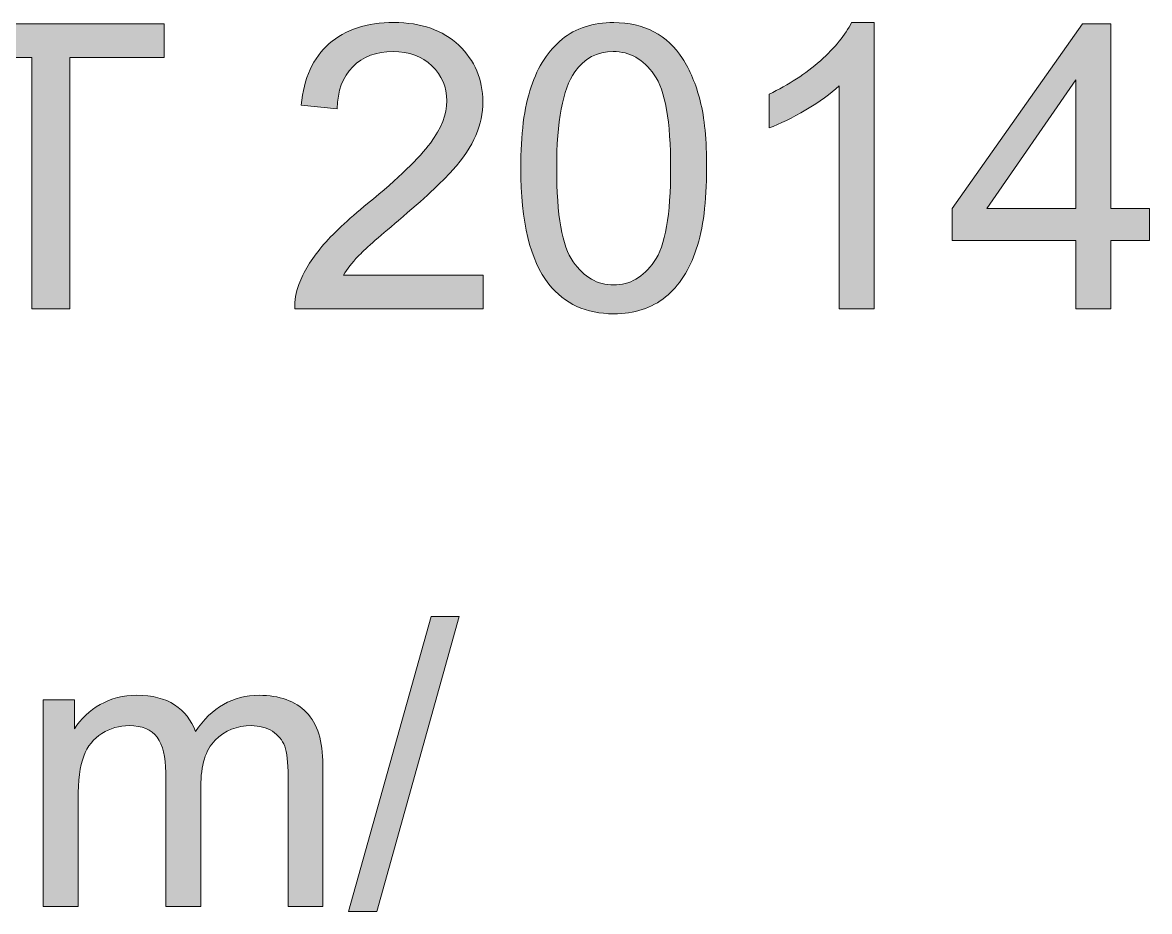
# Model space of a CAD drawing. Header units: inches. Extents: x 0.2 to 13, y -17.3 to -0.1.
# Drawn here: x 2.5324 to 3.0039, y -0.9678 to -0.596 of the extents above; entities that cross this region are included whole.
import ezdxf

# ---------------------------------------------------------------- set-up
doc = ezdxf.new("R2010")
doc.units = ezdxf.units.IN
doc.header["$MEASUREMENT"] = 0
doc.layers.add('Layer 1', color=7, linetype='Continuous')

# ---------------------------------------------------------------- blocks, each defined once
blk = doc.blocks.new('block 4')
at = {"layer": 'Layer 1', "true_color": 0xffffff}
h = blk.add_hatch(color=7, dxfattribs=at)
h.dxf.hatch_style = 2
h.paths.add_polyline_path([(2.53631, -0.71581), (2.53631, -0.61059), (2.497, -0.61059), (2.497, -0.59651), (2.59157, -0.59651), (2.59157, -0.61059), (2.5521, -0.61059), (2.5521, -0.71581)])
h = blk.add_hatch(color=7, dxfattribs=at)
h.dxf.hatch_style = 2
edge = h.paths.add_edge_path()
edge.add_spline(control_points=[(2.72511, -0.70173), (2.72511, -0.70173), (2.72511, -0.71581), (2.72511, -0.71581), (2.72511, -0.71581), (2.64625, -0.71581), (2.64625, -0.71581), (2.64615, -0.71229), (2.64671, -0.7089), (2.64796, -0.70564), (2.64997, -0.70027), (2.65318, -0.69498), (2.65761, -0.68977), (2.66203, -0.68456), (2.66842, -0.67854), (2.67677, -0.67171), (2.68974, -0.66107), (2.6985, -0.65265), (2.70306, -0.64644), (2.70761, -0.64022), (2.70989, -0.63435), (2.70989, -0.62882), (2.70989, -0.62301), (2.70782, -0.61812), (2.70367, -0.61413), (2.69952, -0.61014), (2.69411, -0.60815), (2.68743, -0.60815), (2.68038, -0.60815), (2.67474, -0.61026), (2.67051, -0.6145), (2.66627, -0.61873), (2.66413, -0.62459), (2.66408, -0.63207), (2.66408, -0.63207), (2.64902, -0.63053), (2.64902, -0.63053), (2.65005, -0.6193), (2.65393, -0.61074), (2.66066, -0.60485), (2.66739, -0.59897), (2.67642, -0.59602), (2.68776, -0.59602), (2.69921, -0.59602), (2.70827, -0.5992), (2.71494, -0.60554), (2.72161, -0.61189), (2.72495, -0.61976), (2.72495, -0.62914), (2.72495, -0.63392), (2.72397, -0.63861), (2.72202, -0.64322), (2.72007, -0.64783), (2.71682, -0.65269), (2.71229, -0.65779), (2.70776, -0.66289), (2.70024, -0.66989), (2.68971, -0.67879), (2.68092, -0.68616), (2.67528, -0.69117), (2.67278, -0.6938), (2.67029, -0.69643), (2.66823, -0.69908), (2.6666, -0.70173), (2.6666, -0.70173), (2.72511, -0.70173), (2.72511, -0.70173)], knot_values=[0, 0, 0, 0, 1, 1, 1, 2, 2, 2, 3, 3, 3, 4, 4, 4, 5, 5, 5, 6, 6, 6, 7, 7, 7, 8, 8, 8, 9, 9, 9, 10, 10, 10, 11, 11, 11, 12, 12, 12, 13, 13, 13, 14, 14, 14, 15, 15, 15, 16, 16, 16, 17, 17, 17, 18, 18, 18, 19, 19, 19, 20, 20, 20, 21, 21, 21, 22, 22, 22, 22], degree=3, periodic=1)
h = blk.add_hatch(color=7, dxfattribs=at)
h.dxf.hatch_style = 2
edge = h.paths.add_edge_path()
edge.add_spline(control_points=[(2.74082, -0.65698), (2.74082, -0.64287), (2.74227, -0.63152), (2.74517, -0.62292), (2.74807, -0.61432), (2.75239, -0.60769), (2.75811, -0.60302), (2.76383, -0.59835), (2.77104, -0.59602), (2.77972, -0.59602), (2.78612, -0.59602), (2.79173, -0.59731), (2.79656, -0.59989), (2.80139, -0.60246), (2.80538, -0.60618), (2.80853, -0.61104), (2.81167, -0.61589), (2.81414, -0.62181), (2.81593, -0.62878), (2.81772, -0.63575), (2.81862, -0.64515), (2.81862, -0.65698), (2.81862, -0.67097), (2.81718, -0.68227), (2.8143, -0.69087), (2.81143, -0.69947), (2.80713, -0.70612), (2.80141, -0.71081), (2.79568, -0.7155), (2.78845, -0.71785), (2.77972, -0.71785), (2.76822, -0.71785), (2.75918, -0.71372), (2.75262, -0.70548), (2.74475, -0.69555), (2.74082, -0.67938), (2.74082, -0.65698)], knot_values=[0, 0, 0, 0, 1, 1, 1, 2, 2, 2, 3, 3, 3, 4, 4, 4, 5, 5, 5, 6, 6, 6, 7, 7, 7, 8, 8, 8, 9, 9, 9, 10, 10, 10, 11, 11, 11, 12, 12, 12, 12], degree=3, periodic=1)
edge = h.paths.add_edge_path()
edge.add_spline(control_points=[(2.75587, -0.65698), (2.75587, -0.67656), (2.75817, -0.6896), (2.76275, -0.69608), (2.76733, -0.70256), (2.77299, -0.7058), (2.77972, -0.7058), (2.78644, -0.7058), (2.7921, -0.70255), (2.79669, -0.69604), (2.80127, -0.68953), (2.80356, -0.67651), (2.80356, -0.65698), (2.80356, -0.63734), (2.80127, -0.62429), (2.79669, -0.61783), (2.7921, -0.61138), (2.78639, -0.60815), (2.77955, -0.60815), (2.77283, -0.60815), (2.76746, -0.611), (2.76344, -0.61669), (2.7584, -0.62396), (2.75587, -0.63739), (2.75587, -0.65698)], knot_values=[0, 0, 0, 0, 1, 1, 1, 2, 2, 2, 3, 3, 3, 4, 4, 4, 5, 5, 5, 6, 6, 6, 7, 7, 7, 8, 8, 8, 8], degree=3, periodic=1)
h = blk.add_hatch(color=7, dxfattribs=at)
h.dxf.hatch_style = 2
edge = h.paths.add_edge_path()
edge.add_spline(control_points=[(2.88869, -0.71581), (2.88869, -0.71581), (2.87404, -0.71581), (2.87404, -0.71581), (2.87404, -0.71581), (2.87404, -0.62247), (2.87404, -0.62247), (2.87051, -0.62583), (2.86589, -0.6292), (2.86016, -0.63256), (2.85444, -0.63593), (2.8493, -0.63845), (2.84474, -0.64013), (2.84474, -0.64013), (2.84474, -0.62597), (2.84474, -0.62597), (2.85293, -0.62212), (2.86009, -0.61745), (2.86622, -0.61197), (2.87236, -0.60649), (2.8767, -0.60118), (2.87925, -0.59602), (2.87925, -0.59602), (2.88869, -0.59602), (2.88869, -0.59602), (2.88869, -0.59602), (2.88869, -0.71581), (2.88869, -0.71581)], knot_values=[0, 0, 0, 0, 1, 1, 1, 2, 2, 2, 3, 3, 3, 4, 4, 4, 5, 5, 5, 6, 6, 6, 7, 7, 7, 8, 8, 8, 9, 9, 9, 9], degree=3, periodic=1)
h = blk.add_hatch(color=7, dxfattribs=at)
h.dxf.hatch_style = 2
h.paths.add_polyline_path([(2.97316, -0.71581), (2.97316, -0.68725), (2.9214, -0.68725), (2.9214, -0.67382), (2.97584, -0.59651), (2.98781, -0.59651), (2.98781, -0.67382), (3.00392, -0.67382), (3.00392, -0.68725), (2.98781, -0.68725), (2.98781, -0.71581)])
h.paths.add_polyline_path([(2.97316, -0.67382), (2.97316, -0.62003), (2.9358, -0.67382)])
at = {"layer": 'Layer 1', "lineweight": 0}
for points in [[(2.53631, -0.71581), (2.53631, -0.61059), (2.497, -0.61059), (2.497, -0.59651), (2.59157, -0.59651), (2.59157, -0.61059), (2.5521, -0.61059), (2.5521, -0.71581), (2.53631, -0.71581)], [(2.97316, -0.71581), (2.97316, -0.68725), (2.9214, -0.68725), (2.9214, -0.67382), (2.97584, -0.59651), (2.98781, -0.59651), (2.98781, -0.67382), (3.00392, -0.67382), (3.00392, -0.68725), (2.98781, -0.68725), (2.98781, -0.71581), (2.97316, -0.71581)], [(2.97316, -0.67382), (2.97316, -0.62003), (2.9358, -0.67382), (2.97316, -0.67382)]]:
    blk.add_lwpolyline(points, dxfattribs=at)
for points, knots in [([(2.72511, -0.70173), (2.72511, -0.70173), (2.72511, -0.71581), (2.72511, -0.71581), (2.72511, -0.71581), (2.64625, -0.71581), (2.64625, -0.71581), (2.64615, -0.71229), (2.64671, -0.7089), (2.64796, -0.70564), (2.64997, -0.70027), (2.65318, -0.69498), (2.65761, -0.68977), (2.66203, -0.68456), (2.66842, -0.67854), (2.67677, -0.67171), (2.68974, -0.66107), (2.6985, -0.65265), (2.70306, -0.64644), (2.70761, -0.64022), (2.70989, -0.63435), (2.70989, -0.62882), (2.70989, -0.62301), (2.70782, -0.61812), (2.70367, -0.61413), (2.69952, -0.61014), (2.69411, -0.60815), (2.68743, -0.60815), (2.68038, -0.60815), (2.67474, -0.61026), (2.67051, -0.6145), (2.66627, -0.61873), (2.66413, -0.62459), (2.66408, -0.63207), (2.66408, -0.63207), (2.64902, -0.63053), (2.64902, -0.63053), (2.65005, -0.6193), (2.65393, -0.61074), (2.66066, -0.60485), (2.66739, -0.59897), (2.67642, -0.59602), (2.68776, -0.59602), (2.69921, -0.59602), (2.70827, -0.5992), (2.71494, -0.60554), (2.72161, -0.61189), (2.72495, -0.61976), (2.72495, -0.62914), (2.72495, -0.63392), (2.72397, -0.63861), (2.72202, -0.64322), (2.72007, -0.64783), (2.71682, -0.65269), (2.71229, -0.65779), (2.70776, -0.66289), (2.70024, -0.66989), (2.68971, -0.67879), (2.68092, -0.68616), (2.67528, -0.69117), (2.67278, -0.6938), (2.67029, -0.69643), (2.66823, -0.69908), (2.6666, -0.70173), (2.6666, -0.70173), (2.72511, -0.70173), (2.72511, -0.70173)], [0, 0, 0, 0, 1, 1, 1, 2, 2, 2, 3, 3, 3, 4, 4, 4, 5, 5, 5, 6, 6, 6, 7, 7, 7, 8, 8, 8, 9, 9, 9, 10, 10, 10, 11, 11, 11, 12, 12, 12, 13, 13, 13, 14, 14, 14, 15, 15, 15, 16, 16, 16, 17, 17, 17, 18, 18, 18, 19, 19, 19, 20, 20, 20, 21, 21, 21, 22, 22, 22, 22]), ([(2.74082, -0.65698), (2.74082, -0.64287), (2.74227, -0.63152), (2.74517, -0.62292), (2.74807, -0.61432), (2.75239, -0.60769), (2.75811, -0.60302), (2.76383, -0.59835), (2.77104, -0.59602), (2.77972, -0.59602), (2.78612, -0.59602), (2.79173, -0.59731), (2.79656, -0.59989), (2.80139, -0.60246), (2.80538, -0.60618), (2.80853, -0.61104), (2.81167, -0.61589), (2.81414, -0.62181), (2.81593, -0.62878), (2.81772, -0.63575), (2.81862, -0.64515), (2.81862, -0.65698), (2.81862, -0.67097), (2.81718, -0.68227), (2.8143, -0.69087), (2.81143, -0.69947), (2.80713, -0.70612), (2.80141, -0.71081), (2.79568, -0.7155), (2.78845, -0.71785), (2.77972, -0.71785), (2.76822, -0.71785), (2.75918, -0.71372), (2.75262, -0.70548), (2.74475, -0.69555), (2.74082, -0.67938), (2.74082, -0.65698)], [0, 0, 0, 0, 1, 1, 1, 2, 2, 2, 3, 3, 3, 4, 4, 4, 5, 5, 5, 6, 6, 6, 7, 7, 7, 8, 8, 8, 9, 9, 9, 10, 10, 10, 11, 11, 11, 12, 12, 12, 12]), ([(2.88869, -0.71581), (2.88869, -0.71581), (2.87404, -0.71581), (2.87404, -0.71581), (2.87404, -0.71581), (2.87404, -0.62247), (2.87404, -0.62247), (2.87051, -0.62583), (2.86589, -0.6292), (2.86016, -0.63256), (2.85444, -0.63593), (2.8493, -0.63845), (2.84474, -0.64013), (2.84474, -0.64013), (2.84474, -0.62597), (2.84474, -0.62597), (2.85293, -0.62212), (2.86009, -0.61745), (2.86622, -0.61197), (2.87236, -0.60649), (2.8767, -0.60118), (2.87925, -0.59602), (2.87925, -0.59602), (2.88869, -0.59602), (2.88869, -0.59602), (2.88869, -0.59602), (2.88869, -0.71581), (2.88869, -0.71581)], [0, 0, 0, 0, 1, 1, 1, 2, 2, 2, 3, 3, 3, 4, 4, 4, 5, 5, 5, 6, 6, 6, 7, 7, 7, 8, 8, 8, 9, 9, 9, 9]), ([(2.75587, -0.65698), (2.75587, -0.67656), (2.75817, -0.6896), (2.76275, -0.69608), (2.76733, -0.70256), (2.77299, -0.7058), (2.77972, -0.7058), (2.78644, -0.7058), (2.7921, -0.70255), (2.79669, -0.69604), (2.80127, -0.68953), (2.80356, -0.67651), (2.80356, -0.65698), (2.80356, -0.63734), (2.80127, -0.62429), (2.79669, -0.61783), (2.7921, -0.61138), (2.78639, -0.60815), (2.77955, -0.60815), (2.77283, -0.60815), (2.76746, -0.611), (2.76344, -0.61669), (2.7584, -0.62396), (2.75587, -0.63739), (2.75587, -0.65698)], [0, 0, 0, 0, 1, 1, 1, 2, 2, 2, 3, 3, 3, 4, 4, 4, 5, 5, 5, 6, 6, 6, 7, 7, 7, 8, 8, 8, 8])]:
    blk.add_open_spline(points, degree=3, knots=knots, dxfattribs=at)
blk = doc.blocks.new('block 5')
at = {"layer": 'Layer 1', "true_color": 0xffffff}
h = blk.add_hatch(color=7, dxfattribs=at)
h.dxf.hatch_style = 2
h.paths.add_polyline_path([(2.6688, -0.96785), (2.70338, -0.84448), (2.7151, -0.84448), (2.6806, -0.96785)])
h = blk.add_hatch(color=7, dxfattribs=at)
h.dxf.hatch_style = 2
edge = h.paths.add_edge_path()
edge.add_spline(control_points=[(2.54095, -0.96581), (2.54095, -0.96581), (2.54095, -0.87939), (2.54095, -0.87939), (2.54095, -0.87939), (2.55405, -0.87939), (2.55405, -0.87939), (2.55405, -0.87939), (2.55405, -0.89151), (2.55405, -0.89151), (2.55676, -0.88728), (2.56037, -0.88388), (2.56487, -0.8813), (2.56938, -0.87872), (2.5745, -0.87743), (2.58025, -0.87743), (2.58666, -0.87743), (2.59191, -0.87876), (2.596, -0.88142), (2.6001, -0.88408), (2.60299, -0.8878), (2.60467, -0.89257), (2.6115, -0.88248), (2.6204, -0.87743), (2.63136, -0.87743), (2.63993, -0.87743), (2.64653, -0.87981), (2.65114, -0.88456), (2.65575, -0.8893), (2.65805, -0.89661), (2.65805, -0.90649), (2.65805, -0.90649), (2.65805, -0.96581), (2.65805, -0.96581), (2.65805, -0.96581), (2.64349, -0.96581), (2.64349, -0.96581), (2.64349, -0.96581), (2.64349, -0.91137), (2.64349, -0.91137), (2.64349, -0.90551), (2.64301, -0.90129), (2.64206, -0.89872), (2.64111, -0.89614), (2.63939, -0.89406), (2.6369, -0.89249), (2.6344, -0.89092), (2.63147, -0.89013), (2.62811, -0.89013), (2.62203, -0.89013), (2.61698, -0.89215), (2.61297, -0.89619), (2.60895, -0.90023), (2.60695, -0.9067), (2.60695, -0.9156), (2.60695, -0.9156), (2.60695, -0.96581), (2.60695, -0.96581), (2.60695, -0.96581), (2.5923, -0.96581), (2.5923, -0.96581), (2.5923, -0.96581), (2.5923, -0.90966), (2.5923, -0.90966), (2.5923, -0.90315), (2.59111, -0.89827), (2.58872, -0.89501), (2.58633, -0.89176), (2.58242, -0.89013), (2.577, -0.89013), (2.57288, -0.89013), (2.56906, -0.89122), (2.56557, -0.89339), (2.56207, -0.89556), (2.55953, -0.89873), (2.55796, -0.90291), (2.55638, -0.90708), (2.5556, -0.91311), (2.5556, -0.92097), (2.5556, -0.92097), (2.5556, -0.96581), (2.5556, -0.96581), (2.5556, -0.96581), (2.54095, -0.96581), (2.54095, -0.96581)], knot_values=[0, 0, 0, 0, 1, 1, 1, 2, 2, 2, 3, 3, 3, 4, 4, 4, 5, 5, 5, 6, 6, 6, 7, 7, 7, 8, 8, 8, 9, 9, 9, 10, 10, 10, 11, 11, 11, 12, 12, 12, 13, 13, 13, 14, 14, 14, 15, 15, 15, 16, 16, 16, 17, 17, 17, 18, 18, 18, 19, 19, 19, 20, 20, 20, 21, 21, 21, 22, 22, 22, 23, 23, 23, 24, 24, 24, 25, 25, 25, 26, 26, 26, 27, 27, 27, 28, 28, 28, 28], degree=3, periodic=1)
at = {"layer": 'Layer 1', "lineweight": 0}
blk.add_lwpolyline([(2.6688, -0.96785), (2.70338, -0.84448), (2.7151, -0.84448), (2.6806, -0.96785), (2.6688, -0.96785)], dxfattribs=at)
blk.add_open_spline([(2.54095, -0.96581), (2.54095, -0.96581), (2.54095, -0.87939), (2.54095, -0.87939), (2.54095, -0.87939), (2.55405, -0.87939), (2.55405, -0.87939), (2.55405, -0.87939), (2.55405, -0.89151), (2.55405, -0.89151), (2.55676, -0.88728), (2.56037, -0.88388), (2.56487, -0.8813), (2.56938, -0.87872), (2.5745, -0.87743), (2.58025, -0.87743), (2.58666, -0.87743), (2.59191, -0.87876), (2.596, -0.88142), (2.6001, -0.88408), (2.60299, -0.8878), (2.60467, -0.89257), (2.6115, -0.88248), (2.6204, -0.87743), (2.63136, -0.87743), (2.63993, -0.87743), (2.64653, -0.87981), (2.65114, -0.88456), (2.65575, -0.8893), (2.65805, -0.89661), (2.65805, -0.90649), (2.65805, -0.90649), (2.65805, -0.96581), (2.65805, -0.96581), (2.65805, -0.96581), (2.64349, -0.96581), (2.64349, -0.96581), (2.64349, -0.96581), (2.64349, -0.91137), (2.64349, -0.91137), (2.64349, -0.90551), (2.64301, -0.90129), (2.64206, -0.89872), (2.64111, -0.89614), (2.63939, -0.89406), (2.6369, -0.89249), (2.6344, -0.89092), (2.63147, -0.89013), (2.62811, -0.89013), (2.62203, -0.89013), (2.61698, -0.89215), (2.61297, -0.89619), (2.60895, -0.90023), (2.60695, -0.9067), (2.60695, -0.9156), (2.60695, -0.9156), (2.60695, -0.96581), (2.60695, -0.96581), (2.60695, -0.96581), (2.5923, -0.96581), (2.5923, -0.96581), (2.5923, -0.96581), (2.5923, -0.90966), (2.5923, -0.90966), (2.5923, -0.90315), (2.59111, -0.89827), (2.58872, -0.89501), (2.58633, -0.89176), (2.58242, -0.89013), (2.577, -0.89013), (2.57288, -0.89013), (2.56906, -0.89122), (2.56557, -0.89339), (2.56207, -0.89556), (2.55953, -0.89873), (2.55796, -0.90291), (2.55638, -0.90708), (2.5556, -0.91311), (2.5556, -0.92097), (2.5556, -0.92097), (2.5556, -0.96581), (2.5556, -0.96581), (2.5556, -0.96581), (2.54095, -0.96581), (2.54095, -0.96581)], degree=3, knots=[0, 0, 0, 0, 1, 1, 1, 2, 2, 2, 3, 3, 3, 4, 4, 4, 5, 5, 5, 6, 6, 6, 7, 7, 7, 8, 8, 8, 9, 9, 9, 10, 10, 10, 11, 11, 11, 12, 12, 12, 13, 13, 13, 14, 14, 14, 15, 15, 15, 16, 16, 16, 17, 17, 17, 18, 18, 18, 19, 19, 19, 20, 20, 20, 21, 21, 21, 22, 22, 22, 23, 23, 23, 24, 24, 24, 25, 25, 25, 26, 26, 26, 27, 27, 27, 28, 28, 28, 28], dxfattribs=at)
blk = doc.blocks.new('block 2')
at = {"layer": 'Layer 1'}
for name in ['block 4', 'block 5']:
    blk.add_blockref(name, (0, 0), dxfattribs=at)

msp = doc.modelspace()

# ---------------------------------------------------------------- block references
at = {"layer": 'Layer 1'}
msp.add_blockref('block 2', (0, 0), dxfattribs=at)

doc.saveas('drawing.dxf')
